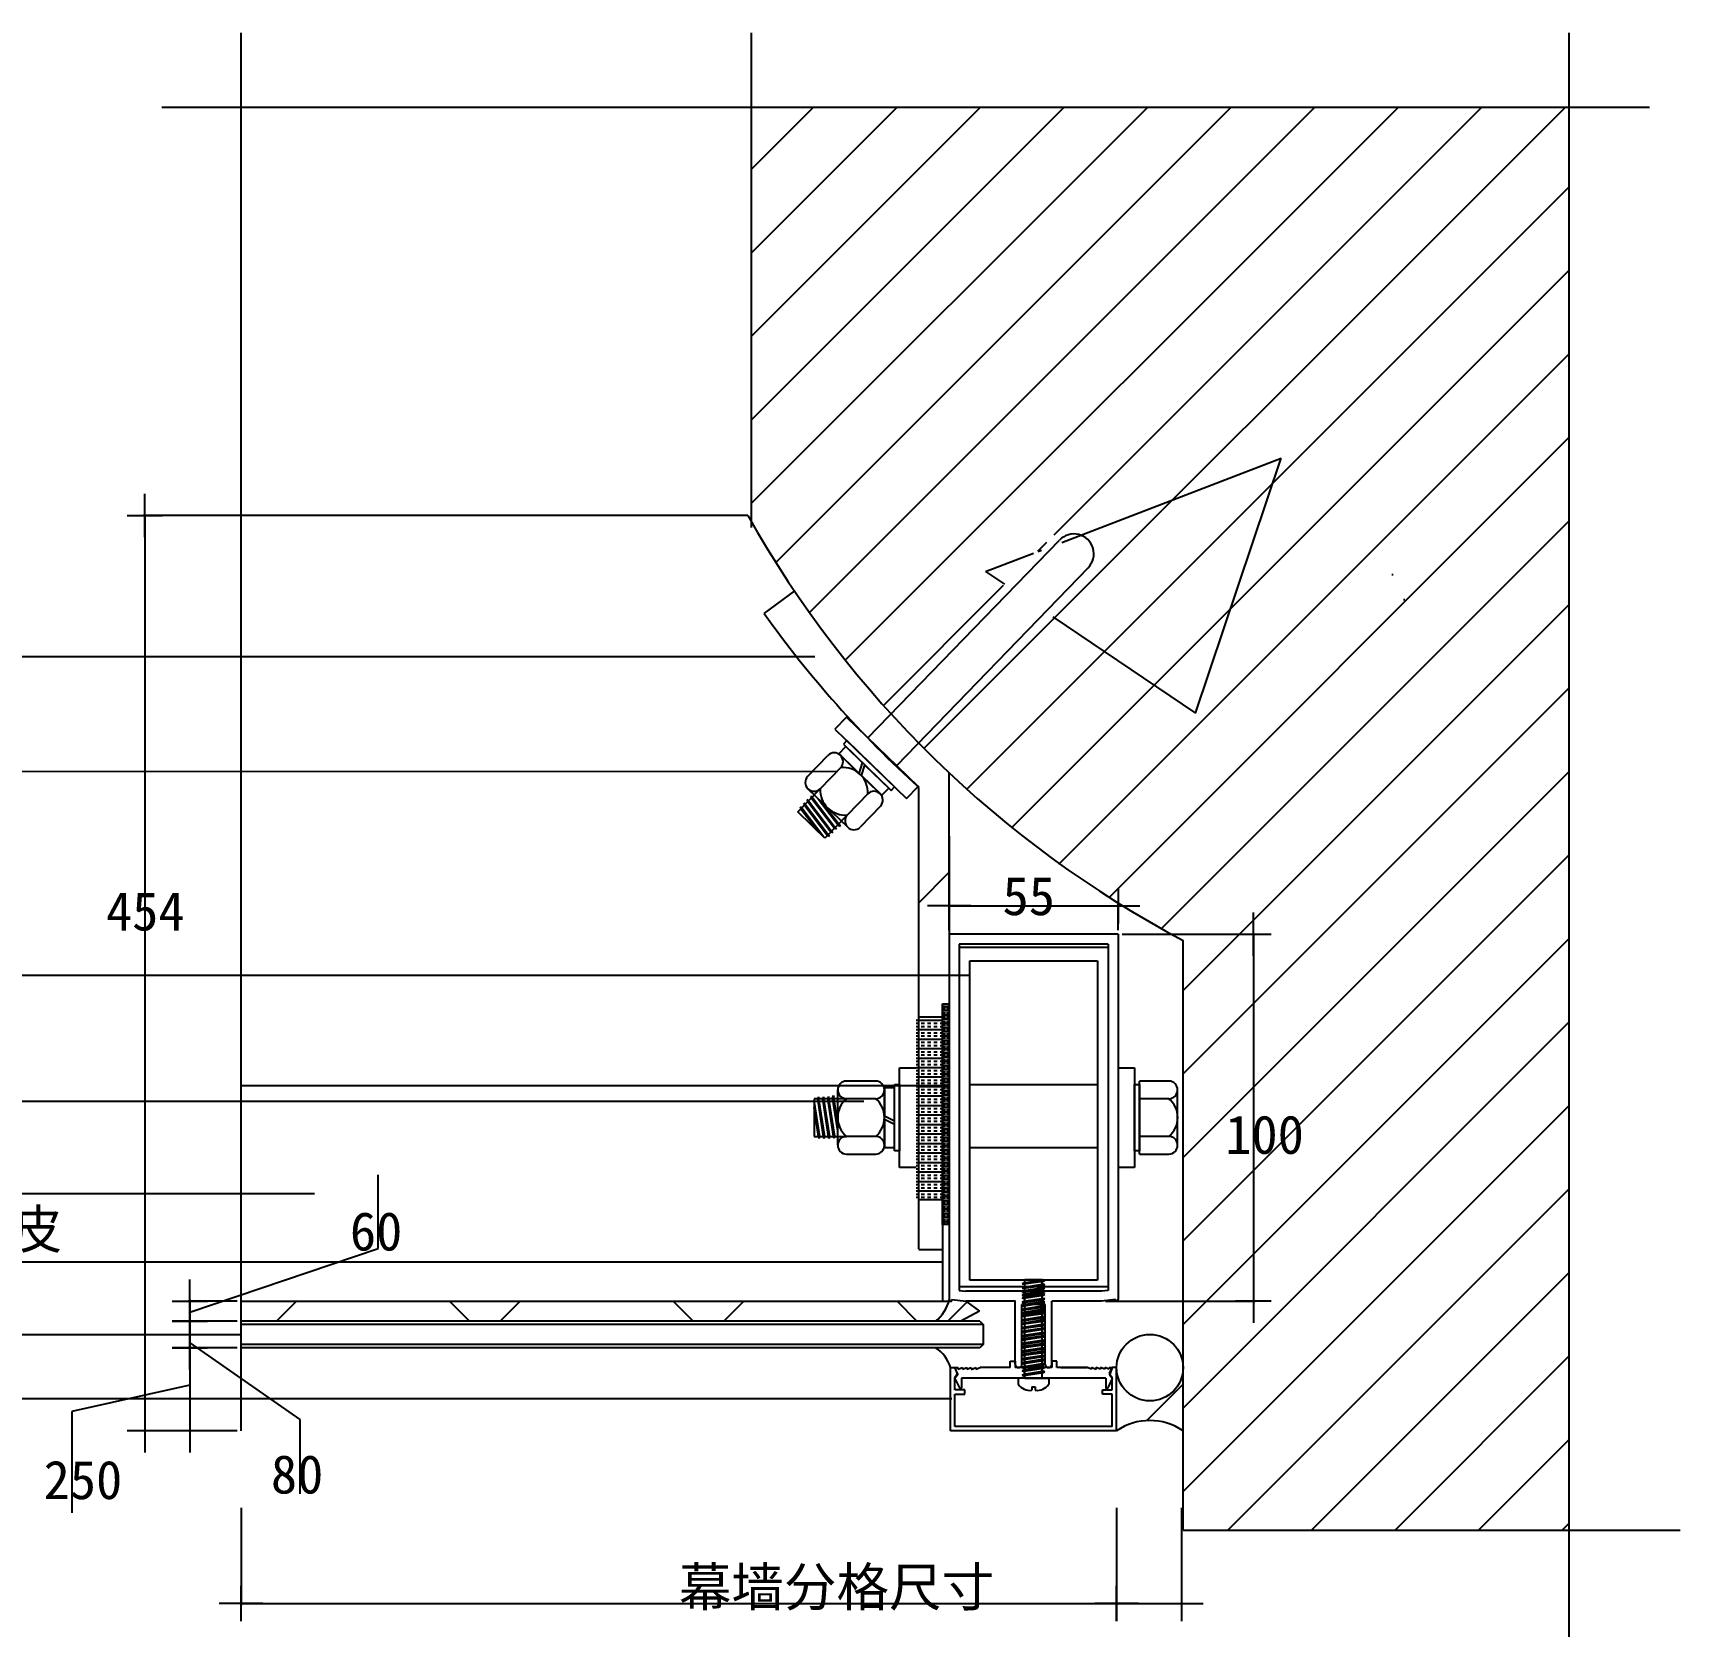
# Model space of a CAD drawing. Header units: metres. Extents: x 75527 to 350939, y -102959 to 256633.
# Drawn here: x 226997 to 350939, y 70829 to 190742 of the extents above; entities that cross this region are included whole.
import ezdxf

# ---------------------------------------------------------------- set-up
doc = ezdxf.new("R2010")
doc.units = ezdxf.units.M
for name, color, linetype in [('Layer2', 2, 'Continuous'), ('Layer3', 3, 'Continuous'), ('Layer4', 6, 'Continuous'), ('Layer5', 1, 'Continuous'), ('Layer6', 8, 'Continuous'), ('填充', 4, 'Continuous'), ('底色', 252, 'Continuous'), ('細纖', 6, 'Continuous')]:
    doc.layers.add(name, color=color, linetype=linetype)

# ---------------------------------------------------------------- blocks, each defined once
blk = doc.blocks.new('_OBLIQUE')
for p, q in [((0, 0.31), (0, -0.31)), ((-0.38, 0), (0.38, 0))]:
    blk.add_line(p, q)

msp = doc.modelspace()

# ---------------------------------------------------------------- hatches: boundary and pattern name
at = {"layer": 'Layer2'}
h = msp.add_hatch(dxfattribs=at)
h.set_pattern_fill('ANSI31', scale=7500)
h.paths.add_polyline_path([(284303.45, 148736.99), (282021, 147035.04, 0.04), (289560.03, 137939.06), (291294.31, 139797.94, -0.03)])
h.paths.add_polyline_path([(295947.57, 135042.6, -0.01), (293933.48, 137005.79), (292252.46, 135328.74), (293658.48, 133967.82), (293658.48, 119794.08), (295947.57, 119794.08), (295947.57, 130276.65)])
h = msp.add_hatch(dxfattribs=at)
h.set_pattern_fill('ANSI31', scale=7500)
h.paths.add_polyline_path([(295447.57, 117671.75), (295947.57, 117671.75), (295947.57, 119794.08), (293658.48, 119794.08), (293658.48, 116659.66), (295447.57, 116659.66)])
h = msp.add_hatch(dxfattribs=at)
h.set_pattern_fill('ANSI31', scale=7500)
h.paths.add_polyline_path([(295447.57, 102909.66), (293658.48, 102909.66), (293658.48, 99159.66), (295447.57, 99159.66)])
at = {"layer": 'Layer3'}
h = msp.add_hatch(dxfattribs=at)
h.set_pattern_fill('AR-CONC', scale=1250)
h.paths.add_polyline_path([(342604.54, 185158.43), (281065.79, 185158.43), (281065.79, 153946.66, 0.05), (291294.31, 139797.94), (302511.05, 151820.51), (302740.83, 151598.1), (303728.66, 153078.48), (306916.5, 149992.91), (305472.5, 148954.06), (305694.58, 148739.1), (293933.48, 137005.79, 0.08), (313543.63, 122435.73), (313543.63, 78046.88), (342604.54, 78046.88)])
at = {"layer": 'Layer4'}
h = msp.add_hatch(dxfattribs=at)
h.set_pattern_fill('BRASS', scale=50)
h.paths.add_polyline_path([(295947.57, 109106.2), (295447.57, 109106.2), (295447.57, 117671.75), (295947.57, 117671.75)])
at = {"layer": 'Layer6'}
h = msp.add_hatch(dxfattribs=at)
h.set_pattern_fill('ANSI38', scale=3750)
h.paths.add_polyline_path([(295947.57, 101048.85), (295447.57, 101048.85), (295447.57, 95279.71), (295914.02, 95279.71), (295913.22, 95276.65), (295961.17, 95276.65), (296047.57, 95277.68, -0.48), (295947.57, 95401.65)])
h = msp.add_hatch(dxfattribs=at)
h.set_pattern_fill('ANSI38', scale=3750)
h.paths.add_polyline_path([(294911.4, 93779.71, 0.17), (295913.22, 95276.65), (281140.7, 95276.65), (281140.7, 95279.71), (242653.9, 95279.71), (242653.9, 93779.71)])
h = msp.add_hatch(dxfattribs=at)
h.set_pattern_fill('ANSI38', scale=3750)
h.paths.add_polyline_path([(294911.4, 93779.71, 0.18), (295943.46, 95403.95, 1.23), (296143.63, 95404.71), (297193.63, 95279.71), (298225.43, 94538.55), (296831.23, 93779.71)])
at = {"layer": '底色'}
h = msp.add_hatch(dxfattribs=at)
h.set_pattern_fill('ANSI31', scale=1400)
h.paths.add_polyline_path([(306916.5, 149992.91), (305472.5, 148954.06), (305694.58, 148739.1), (293933.48, 137005.79, 0.08), (313543.63, 122435.73), (313543.63, 78046.88), (342604.54, 78046.88), (342604.54, 185158.43), (281065.79, 185158.43), (281065.79, 153946.66, 0.05), (291294.31, 139797.94), (302511.05, 151820.51), (302740.83, 151598.1), (303728.66, 153078.48)])
h = msp.add_hatch(dxfattribs=at)
h.set_pattern_fill('HONEY', scale=2500)
h.paths.add_polyline_path([(313543.63, 90279.71, 1), (308543.63, 90279.71, 1)])
h = msp.add_hatch(dxfattribs=at)
h.set_pattern_fill('ANSI36', scale=2500)
h.paths.add_polyline_path([(313543.63, 90279.71, -1), (308543.63, 90279.71), (308543.63, 85529.71, -0.31), (313543.63, 85529.71)])
at = {"layer": '細纖'}
h = msp.add_hatch(dxfattribs=at)
h.set_pattern_fill('INSUL', scale=75)
h.paths.add_polyline_path([(293447.57, 102909.66), (295447.57, 102909.66), (295447.57, 110606.2), (295447.57, 116659.66), (293447.57, 116659.66)])
h = msp.add_hatch(dxfattribs=at)
h.set_pattern_fill('BRASS', scale=50)
h.paths.add_polyline_path([(295947.57, 101048.85), (295447.57, 101048.85), (295447.57, 109106.2), (295947.57, 109106.2)])

# ---------------------------------------------------------------- linework, layer by layer
for p, q in [((252965.13, 99248.95), (252965.13, 104785.76)), ((238803.02, 94458.78), (252965.13, 99248.95)), ((238803.02, 92149.74), (247078.91, 86365.84)), ((238803.02, 88950.03), (229930.04, 86990.83)), ((229930.04, 86990.83), (229930.04, 79363.95)), ((247078.91, 86365.84), (247078.91, 80776.39))]:
    msp.add_line(p, q)
at = {"layer": 'Layer2'}
for p, q in [((242653.9, 85526.65), (242653.9, 190742.47)), ((281065.79, 153514.62), (281065.79, 190742.47)), ((342604.54, 70025.97), (342604.54, 190742.47)), ((236696.24, 185158.43), (348645.7, 185158.43)), ((261977.59, 154412.94), (242653.9, 154412.94)), ((285839.08, 143794.49), (204121.89, 143794.49)), ((287547.14, 135119.18), (203627.24, 135147.24)), ((296697.57, 121921.48), (307897.57, 121921.48)), ((297485.07, 96852.75), (297485.07, 120901.24)), ((297485.07, 120901.24), (307110.07, 120901.24)), ((307110.07, 120901.24), (307110.07, 96852.75)), ((297485.07, 119794.08), (204121.89, 119794.08)), ((289510.85, 110324.95), (180919.29, 110324.95)), ((295447.57, 110606.2), (295447.57, 99159.66)), ((248193.15, 103370.53), (204605, 103370.53)), ((295472.39, 98212.14), (204024.25, 98212.14)), ((307110.07, 96852.75), (297485.07, 96852.75)), ((307860.07, 96372.98), (296735.07, 96372.98)), ((281140.7, 95276.65), (295961.17, 95276.65)), ((242653.9, 92756.11), (204024.25, 92756.11)), ((296043.63, 90279.71), (296368.63, 90279.71)), ((304356.13, 90279.71), (306315.68, 90279.71)), ((296140.77, 87935.79), (204024.25, 87935.79)), ((313543.63, 78046.88), (350939.46, 78046.88))]:
    msp.add_line(p, q, dxfattribs=at)
at = {"layer": 'Layer3'}
for p, q in [((293658.48, 99194.95), (293658.48, 133958.65)), ((295947.57, 125038.74), (295947.57, 135042.6)), ((295947.57, 130276.65), (295947.57, 95358.34)), ((308647.57, 122909.66), (295947.57, 122909.66)), ((308647.57, 122909.66), (308647.57, 95401.65)), ((296697.57, 122159.66), (296697.57, 96086.17)), ((307897.57, 122159.66), (296697.57, 122159.66)), ((307897.57, 122159.66), (307897.57, 96086.17)), ((295447.57, 116659.66), (293658.48, 116659.66)), ((295447.57, 114776.65), (295447.57, 95276.65)), ((242653.9, 111526.65), (295947.57, 111526.65)), ((295447.57, 111526.65), (295447.57, 95276.65)), ((295447.57, 102909.66), (293658.48, 102909.66)), ((295447.57, 99159.66), (293658.48, 99159.66)), ((296697.57, 96086.17), (297197.57, 96026.65)), ((307397.57, 96026.65), (297197.57, 96026.65)), ((307897.57, 96086.17), (307397.57, 96026.65)), ((296147.57, 95401.65), (297197.57, 95276.65)), ((300922.57, 95276.65), (297197.57, 95276.65)), ((300918.63, 90529.71), (300918.63, 95279.71)), ((301418.63, 90529.71), (301418.63, 95029.71)), ((303168.63, 95029.71), (301418.63, 95029.71)), ((303172.57, 95026.65), (301422.57, 95026.65)), ((303172.57, 95026.65), (301422.57, 95026.65)), ((303168.63, 90529.71), (303168.63, 95029.71)), ((303668.63, 90529.71), (303668.63, 95279.71)), ((307397.57, 95276.65), (303672.57, 95276.65)), ((308447.57, 95401.65), (307397.57, 95276.65)), ((298241.15, 93779.71), (242653.9, 93779.71)), ((298241.15, 93779.71), (298491.15, 93529.71)), ((298491.15, 93529.71), (298491.15, 92029.71)), ((298241.15, 91779.71), (242653.9, 91779.71)), ((298491.15, 92029.71), (298241.15, 91779.71)), ((296043.63, 85529.71), (296043.63, 90279.71)), ((296368.63, 88604.71), (296368.63, 89529.71)), ((296557.18, 89716.6), (296383.75, 89517.15)), ((296574.66, 89854.52), (296398.24, 90207.35)), ((308218.63, 90279.71), (308043.63, 89779.71)), ((308043.63, 89779.71), (308218.63, 89529.71)), ((308218.63, 88604.71), (308218.63, 89529.71)), ((308543.63, 85529.71), (308543.63, 90279.71)), ((297118.63, 88604.71), (296368.63, 88604.71)), ((296368.63, 88279.71), (297118.63, 88279.71)), ((296368.63, 85854.71), (296368.63, 88279.71)), ((297118.63, 88279.71), (297118.63, 88604.71)), ((307468.63, 88279.71), (307468.63, 88604.71)), ((307468.63, 88604.71), (308218.63, 88604.71)), ((308218.63, 88279.71), (307468.63, 88279.71)), ((308218.63, 85854.71), (308218.63, 88279.71)), ((308543.63, 85529.71), (296043.63, 85529.71)), ((308218.63, 85854.71), (296368.63, 85854.71))]:
    msp.add_line(p, q, dxfattribs=at)
for centre, radius, start, end in [((296047.57, 95379.99), 102.32, 167.78, 12.22), ((308547.57, 95379.99), 102.32, 167.78, 12.22), ((301168.63, 90529.71), 250, 180, 0), ((296421.48, 89484.34), 50, 138.99, 205.92), ((296462.86, 89798.62), 125, 318.99, 26.57)]:
    msp.add_arc(centre, radius, start, end, dxfattribs=at)
at = {"layer": 'Layer5'}
for p, q in [((289827.39, 137676.01), (304248.62, 152575.2)), ((306404.23, 150488.74), (291983, 135589.55)), ((288210.68, 139240.86), (287341.32, 138342.69)), ((293599.71, 134024.7), (288210.68, 139240.86)), ((287341.32, 138342.69), (292730.35, 133126.53)), ((285286.27, 134781.69), (286821.58, 136367.89)), ((287636.7, 136491.1), (288158.32, 137030)), ((287636.7, 136491.1), (290870.12, 133361.41)), ((289163.6, 135013.19), (287636.7, 136491.1)), ((287752.49, 136371.09), (290746.4, 133473.22)), ((288239.49, 137473.33), (287978.68, 137203.88)), ((287978.68, 137203.88), (291571.37, 133726.44)), ((288158.32, 137030), (291391.74, 133900.31)), ((288158.32, 137030), (289415.76, 135812.9)), ((291832.18, 133995.89), (288239.49, 137473.33)), ((287779.63, 135440.57), (286244.32, 133854.37)), ((289163.6, 135013.19), (289415.76, 135812.9)), ((289343.23, 134839.32), (289595.39, 135639.03)), ((289595.39, 135639.03), (291391.74, 133900.31)), ((290870.12, 133361.41), (289343.23, 134839.32)), ((291391.74, 133900.31), (290870.12, 133361.41)), ((291571.37, 133726.44), (291832.18, 133995.89)), ((292730.35, 133126.53), (293599.71, 134024.7)), ((284558.46, 132112.64), (286244.32, 133854.37)), ((284978.49, 132765.01), (285107.96, 132682.57)), ((284978.49, 132765.01), (285051.84, 132624.59)), ((285052.67, 132622.86), (286842.09, 130398.07)), ((285052.67, 132622.86), (286785.97, 130340.09)), ((285108.82, 132680.87), (286785.97, 130340.09)), ((285108.82, 132680.87), (286842.09, 130398.07)), ((285235.95, 133037.66), (285309.3, 132897.25)), ((285235.95, 133037.66), (285365.42, 132955.22)), ((285310.13, 132895.52), (287043.43, 130612.74)), ((285310.13, 132895.52), (287099.55, 130670.72)), ((285313.41, 133851.17), (288307.32, 130953.3)), ((285366.28, 132953.52), (287043.43, 130612.74)), ((285366.28, 132953.52), (287099.55, 130670.72)), ((285505.06, 133298.82), (285578.41, 133158.4)), ((285505.06, 133298.82), (285634.53, 133216.38)), ((285579.25, 133156.67), (287368.66, 130931.88)), ((285579.25, 133156.67), (287312.54, 130873.9)), ((285635.39, 133214.68), (287312.54, 130873.9)), ((285635.39, 133214.68), (287368.66, 130931.88)), ((286095.6, 133094.07), (287630.97, 131071.97)), ((286148.57, 133042.8), (287687.08, 131129.95)), ((286473.52, 132728.27), (287630.97, 131071.97)), ((286473.52, 132728.27), (287687.08, 131129.95)), ((289815.49, 133470.02), (288280.18, 131883.82)), ((286594.32, 130142.09), (284558.46, 132112.64)), ((284717.68, 132495.56), (284847.15, 132413.12)), ((284717.68, 132495.56), (284791.03, 132355.14)), ((284791.87, 132353.41), (286486.52, 130246.44)), ((284791.87, 132353.41), (286128.72, 130592.75)), ((284848.01, 132411.42), (286506.53, 130227.06)), ((284848.01, 132411.42), (286128.72, 130592.75)), ((288280.18, 131883.82), (286594.32, 130142.09)), ((290773.54, 132542.7), (289238.23, 130956.51)), ((286928.7, 130271.36), (286785.97, 130340.09)), ((286928.7, 130271.36), (286842.09, 130398.07)), ((287186.16, 130544.01), (287043.43, 130612.74)), ((287186.16, 130544.01), (287099.55, 130670.72)), ((287455.28, 130805.16), (287312.54, 130873.9)), ((287455.28, 130805.16), (287368.66, 130931.88)), ((287773.7, 131003.24), (287630.97, 131071.97)), ((287773.7, 131003.24), (287687.08, 131129.95)), ((295447.57, 117671.75), (295946.06, 117671.75)), ((295447.57, 101048.85), (295447.57, 117671.75)), ((292197.57, 112853.44), (293447.57, 112853.44)), ((292197.57, 105353.44), (292197.57, 112853.44)), ((308647.57, 112853.44), (309897.57, 112853.44)), ((309897.57, 112853.44), (309897.57, 105353.44)), ((290417.13, 111853.44), (288209.59, 111853.44)), ((291822.57, 111603.44), (292197.57, 111603.44)), ((291822.57, 106603.44), (291822.57, 111603.44)), ((292197.57, 111603.44), (292197.57, 106603.44)), ((297485.07, 111603.44), (307110.07, 111603.44)), ((309897.57, 111603.44), (310272.57, 111603.44)), ((309897.57, 106603.44), (309897.57, 111603.44)), ((310272.57, 106353.44), (310272.57, 111853.44)), ((312480.11, 111853.44), (310272.57, 111853.44)), ((310272.57, 111603.44), (310272.57, 106603.44)), ((288209.59, 110520.11), (285785.6, 110520.11)), ((285785.6, 110520.11), (285785.6, 107686.78)), ((286201.66, 107687.03), (285785.6, 110397.93)), ((286120.94, 107687.03), (285785.6, 110370.08)), ((286111.04, 110670.47), (286061.16, 110520.11)), ((286495.94, 107687.03), (286061.16, 110520.11)), ((286576.66, 107687.03), (286061.16, 110520.11)), ((286111.04, 110670.47), (286141.85, 110520.11)), ((286495.94, 107687.03), (286141.85, 110520.11)), ((286576.66, 107687.03), (286141.85, 110520.11)), ((286486.01, 110665.84), (286436.13, 110515.48)), ((286870.91, 107682.4), (286436.13, 110515.48)), ((286951.63, 107682.4), (286436.13, 110515.48)), ((286486.01, 110665.84), (286516.82, 110515.48)), ((286870.91, 107682.4), (286516.82, 110515.48)), ((286951.63, 107682.4), (286516.82, 110515.48)), ((286860.83, 110677.58), (286810.95, 110527.22)), ((287245.72, 107694.14), (286810.95, 110527.22)), ((287326.45, 107694.14), (286810.95, 110527.22)), ((286860.83, 110677.58), (286891.64, 110527.22)), ((287326.45, 107694.14), (286891.64, 110527.22)), ((287245.72, 107694.14), (286891.64, 110527.22)), ((287224.61, 110768.62), (287174.73, 110618.26)), ((287559.86, 108108.69), (287174.73, 110618.26)), ((287559.86, 108634.65), (287174.73, 110618.26)), ((287224.61, 110768.62), (287255.42, 110618.26)), ((287559.86, 108182.42), (287255.42, 110618.26)), ((287559.86, 108634.65), (287255.42, 110618.26)), ((287559.86, 107020.11), (287559.86, 111186.78)), ((290417.13, 110520.11), (288209.59, 110520.11)), ((291066.87, 107020.11), (291066.87, 111186.78)), ((291822.57, 111353.44), (291072.57, 111353.44)), ((291072.57, 111353.44), (291072.57, 109228.44)), ((291072.57, 106853.44), (291072.57, 111353.44)), ((291822.57, 108853.44), (291822.57, 111353.44)), ((291822.57, 106853.44), (291822.57, 111353.44)), ((312480.11, 110520.11), (310272.57, 110520.11)), ((313129.84, 107020.11), (313129.84, 111186.78)), ((286120.94, 107687.03), (285785.6, 109872.13)), ((286201.66, 107687.03), (285785.6, 109872.13)), ((291072.57, 109228.44), (291822.57, 108853.44)), ((291072.57, 108978.44), (291822.57, 108603.44)), ((291072.57, 108978.44), (291072.57, 106853.44)), ((291822.57, 106853.44), (291822.57, 108603.44)), ((285785.6, 107686.78), (288209.59, 107686.78)), ((286171.48, 107534.87), (286121.6, 107685.23)), ((286171.48, 107534.87), (286202.29, 107685.23)), ((286546.48, 107534.87), (286496.6, 107685.23)), ((286546.48, 107534.87), (286577.29, 107685.23)), ((286921.45, 107530.23), (286871.57, 107680.6)), ((286921.45, 107530.23), (286952.26, 107680.6)), ((287296.26, 107541.97), (287246.39, 107692.34)), ((287296.26, 107541.97), (287327.08, 107692.34)), ((290417.13, 107686.78), (288209.59, 107686.78)), ((291072.57, 106853.44), (291822.57, 106853.44)), ((292197.57, 106603.44), (291822.57, 106603.44)), ((297485.07, 106853.44), (307110.07, 106853.44)), ((310272.57, 106603.44), (309897.57, 106603.44)), ((312480.11, 107686.78), (310272.57, 107686.78)), ((288209.59, 106353.44), (290417.13, 106353.44)), ((293447.57, 105353.44), (292197.57, 105353.44)), ((309897.57, 105353.44), (308647.57, 105353.44)), ((310272.57, 106353.44), (312480.11, 106353.44)), ((295947.57, 101048.85), (295447.57, 101048.85))]:
    msp.add_line(p, q, dxfattribs=at)
for centre, radius, start, end in [((305326.42, 151531.97), 1500, 315.93, 135.93), ((287288.68, 135891.91), 666.89, 317.41, 134.46), ((287960.7, 133590.7), 1858.71, 356.28, 95.59), ((285777.22, 134330.35), 666.89, 137.41, 314.46), ((288099.11, 133733.69), 1858.71, 176.28, 275.59), ((290282.59, 132994.04), 666.89, 317.41, 134.46), ((288771.13, 131432.49), 666.89, 137.41, 314.46), ((288226.74, 111186.78), 666.89, 91.47, 268.53), ((290399.98, 111186.78), 666.89, 271.47, 88.53), ((312462.96, 111186.78), 666.89, 271.47, 88.53), ((289412.86, 109103.44), 1858.71, 130.34, 229.66), ((289213.86, 109103.44), 1858.71, 310.34, 49.66), ((311276.84, 109103.44), 1858.71, 310.34, 49.66), ((288226.74, 107020.11), 666.89, 91.47, 268.53), ((290399.98, 107020.11), 666.89, 271.47, 88.53), ((312462.96, 107020.11), 666.89, 271.47, 88.53)]:
    msp.add_arc(centre, radius, start, end, dxfattribs=at)
at = {"layer": 'Layer6'}
for p, q in [((252015.74, 154412.94), (235288.4, 154412.94)), ((235413.4, 154412.94), (235413.4, 85526.65)), ((295947.57, 123209.66), (295947.57, 125163.74)), ((295947.57, 125038.74), (308647.57, 125038.74)), ((308647.57, 123209.66), (308647.57, 125163.74)), ((308947.57, 122909.66), (318954.95, 122909.66)), ((318829.95, 122909.66), (318829.95, 95276.65)), ((242353.9, 95276.65), (238678.02, 95276.65)), ((238803.02, 95276.65), (238803.02, 93776.65)), ((295961.17, 95276.65), (296047.57, 95277.68)), ((298225.43, 94538.55), (296831.23, 93779.71)), ((307697.57, 95276.65), (318954.95, 95276.65)), ((242353.9, 93776.65), (238678.02, 93776.65)), ((242353.9, 93776.65), (238678.02, 93776.65)), ((238803.02, 93776.65), (238803.02, 91776.65)), ((242353.9, 91776.65), (238678.02, 91776.65)), ((242353.9, 91776.65), (238678.02, 91776.65)), ((238803.02, 91776.65), (238803.02, 85526.65)), ((242353.9, 85526.65), (235288.4, 85526.65)), ((242353.9, 85526.65), (238678.02, 85526.65)), ((242653.9, 79724.66), (242653.9, 72397.31)), ((308543.63, 79724.66), (308543.63, 72397.31)), ((308543.63, 79724.66), (308543.63, 72397.31)), ((313420.6, 79724.66), (313420.6, 72397.31)), ((242653.9, 72522.31), (308543.63, 72522.31)), ((308543.63, 72522.31), (313420.6, 72522.31))]:
    msp.add_line(p, q, dxfattribs=at)
msp.add_arc((293246.91, 95977.37), 2756.85, 307.14, 348.01, dxfattribs=at)
at = {"layer": '填充'}
for p, q in [((280801.9, 154412.94), (261977.59, 154412.94)), ((282021, 147035.04), (284303.45, 148736.99)), ((313543.63, 78046.88), (313543.63, 122435.73)), ((242653.9, 95279.71), (295957.22, 95279.71)), ((298491.15, 93529.71), (242653.9, 93529.71)), ((298491.15, 92029.71), (242653.9, 92029.71)), ((300543.63, 90779.71), (300918.63, 90779.71)), ((300543.63, 90279.71), (300543.63, 90779.71)), ((300918.63, 90779.71), (300918.63, 90279.71)), ((303668.63, 90779.71), (303668.63, 90279.71)), ((304043.63, 90779.71), (303668.63, 90779.71)), ((304043.63, 90279.71), (304043.63, 90779.71)), ((296043.63, 90279.71), (296368.63, 90279.71)), ((296368.63, 90279.71), (296543.63, 89779.71)), ((296543.63, 89779.71), (296368.63, 89529.71)), ((296376.51, 89462.49), (296714.45, 88767.21)), ((296442.97, 90279.71), (296603.18, 90279.71)), ((296603.18, 90279.71), (296603.18, 90154.71)), ((296603.18, 90154.71), (296936.86, 90279.71)), ((307724.06, 89479.71), (296862.06, 89479.71)), ((296862.06, 89479.71), (296862.06, 88767.21)), ((296936.86, 90279.71), (296936.86, 90154.71)), ((296936.86, 90154.71), (297270.54, 90279.71)), ((297270.54, 90154.71), (297604.22, 90279.71)), ((297270.54, 90279.71), (297270.54, 90154.71)), ((297604.22, 90141.66), (297937.9, 90279.71)), ((297604.22, 90279.71), (297604.22, 90154.71)), ((297635.76, 90154.71), (297604.22, 90154.71)), ((297937.9, 90279.71), (297937.9, 90154.71)), ((297937.9, 90154.71), (298271.58, 90279.71)), ((300543.63, 90279.71), (298271.58, 90279.71)), ((303668.63, 90279.71), (300918.63, 90279.71)), ((306315.68, 90279.71), (304043.63, 90279.71)), ((306649.36, 90154.71), (306315.68, 90279.71)), ((306649.36, 90279.71), (306649.36, 90154.71)), ((306983.04, 90141.66), (306649.36, 90279.71)), ((306983.04, 90279.71), (306983.04, 90141.66)), ((307316.72, 90154.71), (306983.04, 90279.71)), ((307650.4, 90154.71), (307316.72, 90279.71)), ((307316.72, 90279.71), (307316.72, 90154.71)), ((307984.08, 90154.71), (307650.4, 90279.71)), ((307650.4, 90279.71), (307650.4, 90154.71)), ((307724.06, 89479.71), (307724.06, 88767.21)), ((308209.61, 89462.49), (307871.67, 88767.21)), ((307984.08, 90279.71), (308143.16, 90279.71)), ((307984.08, 90279.71), (307984.08, 90154.71)), ((308011.46, 89854.52), (308187.88, 90207.35)), ((308028.94, 89716.6), (308202.37, 89517.15)), ((308143.16, 90279.71), (308218.63, 90279.71)), ((308543.63, 90279.71), (308218.63, 90279.71))]:
    msp.add_line(p, q, dxfattribs=at)
for centre, radius, start, end in [((351644.53, 194198.42), 81250, 209.32, 242.03), ((348181.25, 194198.42), 81250, 215.48, 227.85), ((303418.63, 90529.71), 250, 180, 0), ((296442.97, 90229.71), 50, 90, 206.57), ((308123.27, 89798.62), 125, 153.43, 221.01), ((308143.16, 90229.71), 50, 333.43, 90), ((308164.64, 89484.34), 50, 334.08, 41.01), ((296788.26, 88778.52), 74.67, 188.71, 351.29), ((307797.86, 88778.52), 74.67, 188.71, 351.29)]:
    msp.add_arc(centre, radius, start, end, dxfattribs=at)
at = {"layer": '底色'}
for p, q in [((303151.52, 96847.84), (301430.15, 96595.77)), ((303054.33, 96882.2), (301548.37, 96645.54)), ((303046.77, 96766.68), (301548.37, 96551.26)), ((301643.06, 89479.71), (301643.06, 96920.88)), ((301643.06, 96920.88), (302943.06, 96920.88)), ((302943.06, 89479.71), (302943.06, 96920.88)), ((303046.77, 96766.68), (303151.52, 96847.84)), ((303151.52, 96847.84), (303054.33, 96882.2)), ((301548.37, 96645.54), (301430.15, 96595.77)), ((301430.15, 96595.77), (301548.37, 96551.26)), ((303151.52, 96523.56), (301430.15, 96271.49)), ((301548.37, 96321.26), (301430.15, 96271.49)), ((301430.15, 96271.49), (301548.37, 96226.99)), ((303151.52, 96258.81), (301430.15, 96006.74)), ((301548.37, 96056.51), (301430.15, 96006.74)), ((303151.52, 96019.14), (301430.15, 95767.07)), ((301430.15, 96006.74), (301548.37, 95962.23)), ((301548.37, 95816.83), (301430.15, 95767.07)), ((303151.52, 95779.46), (301430.15, 95527.39)), ((301430.15, 95767.07), (301548.37, 95722.56)), ((301548.37, 95577.16), (301430.15, 95527.39)), ((301430.15, 95527.39), (301548.37, 95482.89)), ((303151.52, 95455.19), (301430.15, 95203.12)), ((303054.33, 96557.93), (301548.37, 96321.26)), ((303046.77, 96442.4), (301548.37, 96226.99)), ((303054.33, 96293.17), (301548.37, 96056.51)), ((303046.77, 96177.65), (301548.37, 95962.23)), ((303054.33, 96053.5), (301548.37, 95816.83)), ((303046.77, 95937.97), (301548.37, 95722.56)), ((303054.33, 95813.83), (301548.37, 95577.16)), ((303046.77, 95698.3), (301548.37, 95482.89)), ((303054.33, 95489.55), (301548.37, 95252.88)), ((303046.77, 96442.4), (303151.52, 96523.56)), ((303046.77, 96177.65), (303151.52, 96258.81)), ((303046.77, 95937.97), (303151.52, 96019.14)), ((303046.77, 95698.3), (303151.52, 95779.46)), ((303046.77, 95374.02), (303151.52, 95455.19)), ((303151.52, 96523.56), (303054.33, 96557.93)), ((303151.52, 96258.81), (303054.33, 96293.17)), ((303151.52, 96019.14), (303054.33, 96053.5)), ((303151.52, 95779.46), (303054.33, 95813.83)), ((303151.52, 95455.19), (303054.33, 95489.55)), ((297193.63, 95279.71), (298225.43, 94538.55)), ((301548.37, 95252.88), (301430.15, 95203.12)), ((303151.52, 95215.51), (301430.15, 94963.44)), ((301430.15, 95203.12), (301548.37, 95158.61)), ((301548.37, 95013.21), (301430.15, 94963.44)), ((301430.15, 94963.44), (301548.37, 94918.94)), ((303151.52, 94891.24), (301430.15, 94639.17)), ((301548.37, 94688.93), (301430.15, 94639.17)), ((301430.15, 94639.17), (301548.37, 94594.66)), ((303151.52, 94639.02), (301430.15, 94386.95)), ((301548.37, 94436.72), (301430.15, 94386.95)), ((303151.52, 94415.67), (301430.15, 94163.6)), ((301430.15, 94386.95), (301548.37, 94342.45)), ((301548.37, 94213.37), (301430.15, 94163.6)), ((303046.77, 95374.02), (301548.37, 95158.61)), ((303054.33, 95249.88), (301548.37, 95013.21)), ((303046.77, 95134.35), (301548.37, 94918.94)), ((303054.33, 94925.6), (301548.37, 94688.93)), ((303046.77, 94810.08), (301548.37, 94594.66)), ((303054.33, 94673.39), (301548.37, 94436.72)), ((303046.77, 94557.86), (301548.37, 94342.45)), ((303054.33, 94450.04), (301548.37, 94213.37)), ((303046.77, 94334.51), (301548.37, 94119.1)), ((303046.77, 95134.35), (303151.52, 95215.51)), ((303046.77, 94810.08), (303151.52, 94891.24)), ((303046.77, 94557.86), (303151.52, 94639.02)), ((303046.77, 94334.51), (303151.52, 94415.67)), ((303151.52, 95215.51), (303054.33, 95249.88)), ((303151.52, 94891.24), (303054.33, 94925.6)), ((303151.52, 94639.02), (303054.33, 94673.39)), ((303151.52, 94415.67), (303054.33, 94450.04)), ((301430.15, 94163.6), (301548.37, 94119.1)), ((303151.52, 94091.4), (301430.15, 93839.33)), ((301548.37, 93889.1), (301430.15, 93839.33)), ((301430.15, 93839.33), (301548.37, 93794.82)), ((303151.52, 93839.18), (301430.15, 93587.11)), ((301548.37, 93636.88), (301430.15, 93587.11)), ((301430.15, 93587.11), (301548.37, 93542.61)), ((303151.52, 93514.91), (301430.15, 93262.84)), ((301548.37, 93312.6), (301430.15, 93262.84)), ((301430.15, 93262.84), (301548.37, 93218.33)), ((303151.52, 93224.08), (301430.15, 92972)), ((301548.37, 93021.77), (301430.15, 92972)), ((301430.15, 92972), (301548.37, 92927.5)), ((303054.33, 94125.76), (301548.37, 93889.1)), ((303046.77, 94010.24), (301548.37, 93794.82)), ((303054.33, 93873.55), (301548.37, 93636.88)), ((303046.77, 93758.02), (301548.37, 93542.61)), ((303054.33, 93549.27), (301548.37, 93312.6)), ((303046.77, 93433.75), (301548.37, 93218.33)), ((303054.33, 93258.44), (301548.37, 93021.77)), ((303046.77, 93142.91), (301548.37, 92927.5)), ((303046.77, 94010.24), (303151.52, 94091.4)), ((303046.77, 93758.02), (303151.52, 93839.18)), ((303046.77, 93433.75), (303151.52, 93514.91)), ((303046.77, 93142.91), (303151.52, 93224.08)), ((303151.52, 94091.4), (303054.33, 94125.76)), ((303151.52, 93839.18), (303054.33, 93873.55)), ((303151.52, 93514.91), (303054.33, 93549.27)), ((303151.52, 93224.08), (303054.33, 93258.44)), ((303151.52, 92899.8), (301430.15, 92647.73)), ((301548.37, 92697.5), (301430.15, 92647.73)), ((301430.15, 92647.73), (301548.37, 92603.22)), ((303151.52, 92647.58), (301430.15, 92395.51)), ((301548.37, 92445.28), (301430.15, 92395.51)), ((301430.15, 92395.51), (301548.37, 92351.01)), ((303151.52, 92323.31), (301430.15, 92071.24)), ((301548.37, 92121.01), (301430.15, 92071.24)), ((301430.15, 92071.24), (301548.37, 92026.73)), ((303151.52, 92065.12), (301430.15, 91813.05)), ((301548.37, 91862.82), (301430.15, 91813.05)), ((301430.15, 91813.05), (301548.37, 91768.55)), ((303151.52, 91740.84), (301430.15, 91488.77)), ((303054.33, 92934.16), (301548.37, 92697.5)), ((303046.77, 92818.64), (301548.37, 92603.22)), ((303054.33, 92681.95), (301548.37, 92445.28)), ((303046.77, 92566.42), (301548.37, 92351.01)), ((303054.33, 92357.67), (301548.37, 92121.01)), ((303046.77, 92242.15), (301548.37, 92026.73)), ((303054.33, 92099.48), (301548.37, 91862.82)), ((303046.77, 91983.96), (301548.37, 91768.55)), ((303054.33, 91775.21), (301548.37, 91538.54)), ((303046.77, 92818.64), (303151.52, 92899.8)), ((303046.77, 92566.42), (303151.52, 92647.58)), ((303046.77, 92242.15), (303151.52, 92323.31)), ((303046.77, 91983.96), (303151.52, 92065.12)), ((303046.77, 91659.68), (303151.52, 91740.84)), ((303151.52, 92899.8), (303054.33, 92934.16)), ((303151.52, 92647.58), (303054.33, 92681.95)), ((303151.52, 92323.31), (303054.33, 92357.67)), ((303151.52, 92065.12), (303054.33, 92099.48)), ((303151.52, 91740.84), (303054.33, 91775.21)), ((301548.37, 91538.54), (301430.15, 91488.77)), ((301430.15, 91488.77), (301548.37, 91444.27)), ((303151.52, 91488.63), (301430.15, 91236.56)), ((301548.37, 91286.33), (301430.15, 91236.56)), ((301430.15, 91236.56), (301548.37, 91192.06)), ((303151.52, 91164.35), (301430.15, 90912.28)), ((301548.37, 90962.05), (301430.15, 90912.28)), ((301430.15, 90912.28), (301548.37, 90867.78)), ((303151.52, 90873.52), (301430.15, 90621.45)), ((301548.37, 90671.22), (301430.15, 90621.45)), ((301430.15, 90621.45), (301548.37, 90576.95)), ((303151.52, 90549.24), (301430.15, 90297.17)), ((303046.77, 91659.68), (301548.37, 91444.27)), ((303054.33, 91522.99), (301548.37, 91286.33)), ((303046.77, 91407.47), (301548.37, 91192.06)), ((303054.33, 91198.72), (301548.37, 90962.05)), ((303046.77, 91083.19), (301548.37, 90867.78)), ((303054.33, 90907.88), (301548.37, 90671.22)), ((303046.77, 90792.36), (301548.37, 90576.95)), ((303054.33, 90583.61), (301548.37, 90346.94)), ((303046.77, 91407.47), (303151.52, 91488.63)), ((303046.77, 91083.19), (303151.52, 91164.35)), ((303046.77, 90792.36), (303151.52, 90873.52)), ((303046.77, 90468.08), (303151.52, 90549.24)), ((303151.52, 91488.63), (303054.33, 91522.99)), ((303151.52, 91164.35), (303054.33, 91198.72)), ((303151.52, 90873.52), (303054.33, 90907.88)), ((303151.52, 90549.24), (303054.33, 90583.61)), ((301643.06, 89479.71), (301143.06, 89479.71)), ((301143.06, 89479.71), (301143.06, 89029.71)), ((301548.37, 90346.94), (301430.15, 90297.17)), ((301430.15, 90297.17), (301548.37, 90252.67)), ((303151.52, 90297.03), (301430.15, 90044.96)), ((301548.37, 90094.73), (301430.15, 90044.96)), ((301430.15, 90044.96), (301548.37, 90000.46)), ((303151.52, 89972.75), (301430.15, 89720.68)), ((301548.37, 89770.45), (301430.15, 89720.68)), ((301430.15, 89720.68), (301548.37, 89676.18)), ((303046.77, 90468.08), (301548.37, 90252.67)), ((303054.33, 90331.39), (301548.37, 90094.73)), ((303046.77, 90215.87), (301548.37, 90000.46)), ((303054.33, 90007.12), (301548.37, 89770.45)), ((303046.77, 89891.59), (301548.37, 89676.18)), ((301643.06, 89479.71), (302943.06, 89479.71)), ((302943.06, 89479.71), (303443.06, 89479.71)), ((303046.77, 90215.87), (303151.52, 90297.03)), ((303046.77, 89891.59), (303151.52, 89972.75)), ((303151.52, 90297.03), (303054.33, 90331.39)), ((303151.52, 89972.75), (303054.33, 90007.12)), ((303443.06, 89479.71), (303443.06, 89029.71)), ((302168.06, 88829.71), (302418.06, 88829.71)), ((302168.06, 88829.71), (302168.06, 88579.71)), ((302418.06, 88829.71), (302418.06, 88579.71))]:
    msp.add_line(p, q, dxfattribs=at)
msp.add_circle((311043.63, 90279.71), 2500, dxfattribs=at)
for centre, radius, start, end in [((293480.94, 89522.66), 2672.17, 16.46, 57.63), ((302024.71, 89645.55), 1075.43, 214.93, 277.66), ((302556.64, 89656.41), 1085.58, 262.67, 324.74), ((311043.63, 81853.52), 4445.72, 55.78, 124.22)]:
    msp.add_arc(centre, radius, start, end, dxfattribs=at)

# ---------------------------------------------------------------- block references
at = {"layer": 'Layer6', "xscale": 4300, "yscale": 4300, "zscale": 4300}
for p, rotation in [((235413.4, 154412.94), 90), ((295947.57, 125038.74), 180), ((318829.95, 122909.66), 90), ((238803.02, 95276.65), 90), ((318829.95, 95276.65), 270), ((238803.02, 93776.65), 270), ((238803.02, 93776.65), 90), ((238803.02, 91776.65), 270), ((238803.02, 91776.65), 90), ((235413.4, 85526.65), 270), ((238803.02, 85526.65), 270), ((242653.9, 72522.31), 180), ((308543.63, 72522.31), 180)]:
    msp.add_blockref('_OBLIQUE', p, dxfattribs=dict(at, rotation=rotation))
for p in [(308647.57, 125038.74), (308543.63, 72522.31), (313420.6, 72522.31)]:
    msp.add_blockref('_OBLIQUE', p, dxfattribs=at)

# ---------------------------------------------------------------- texts
at = {"layer": 'Layer2'}
msp.add_text('2厚耐候橡胶皮', height=2900, dxfattribs=at).set_placement((204591.76, 99247.49))
at = {"layer": 'Layer6', "char_height": 2900, "attachment_point": 1}
for s, insert in [('\\A1;55', (299959.34, 127238.86)), ('\\A1;454', (232489.89, 126080.61)), ('100', (316714.84, 109270.92)), ('\\A1;60', (250846.65, 101995.15)), ('\\A1;250', (227799.87, 83285.97)), ('\\A1;80', (244903.07, 83704.86)), ('\\A1;\\f宋体|b0|i0|c134|p2;幕墙分格尺寸', (275598.76, 75223.28))]:
    msp.add_mtext(s, dxfattribs=dict(at, insert=insert))

doc.saveas('drawing.dxf')
